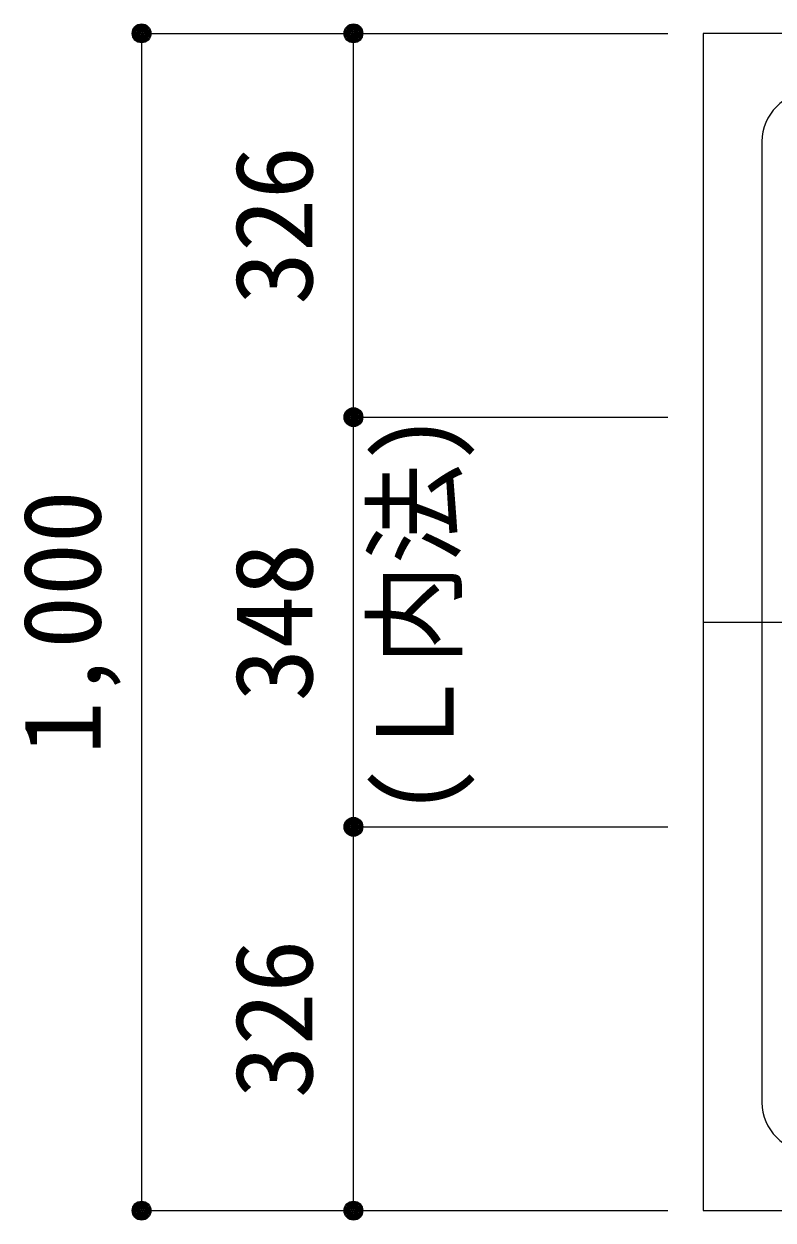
# Model space of a CAD drawing. Units: millimetres at full size, sheet at 1:30. Extents: x -5973 to 5954, y -4195 to 4201.
# Drawn here: x -525 to 112, y -2183 to -1167 of the extents above; entities that cross this region are included whole.
import ezdxf
from ezdxf.enums import TextEntityAlignment as Align

# ---------------------------------------------------------------- set-up
doc = ezdxf.new("R2010")
doc.units = ezdxf.units.MM
doc.header["$LTSCALE"] = 30
doc.header["$PDMODE"] = 32
doc.header["$PDSIZE"] = 15
doc.linetypes.add('CHAIN1', pattern=[8, 5, -1, 1, -1])
for name, color, linetype in [('0-1', 2, 'Continuous'), ('0-4', 7, 'Continuous'), ('0-7', 4, 'Continuous'), ('0-D', 4, 'Continuous')]:
    doc.layers.add(name, color=color, linetype=linetype)
doc.styles.add('ＭＳ ゴシック', font='')
doc.styles.get('ＭＳ ゴシック').set_extended_font_data('MS Gothic')

msp = doc.modelspace()

# ---------------------------------------------------------------- linework, layer by layer
at = {"layer": '0-1'}
for p, q in [((52.44, -1174.89), (52.44, -2174.89)), ((1452.44, -1174.89), (52.44, -1174.89)), ((52.44, -2174.89), (323.94, -2174.89))]:
    msp.add_line(p, q, dxfattribs=at)
at = {"layer": '0-4'}
msp.add_line((102.44, -1266.89), (102.44, -2082.89), dxfattribs=at)
for centre, start, end in [((144.44, -1266.89), 90, 180), ((144.44, -2082.89), 180, 270)]:
    msp.add_arc(centre, 42, start, end, dxfattribs=at)
at = {"layer": '0-D'}
for p, q in [((-424.6, -1174.89), (-424.6, -2174.89)), ((-424.6, -1174.89), (-244.6, -1174.89)), ((-424.6, -1174.89), (-244.6, -1174.89)), ((-244.6, -1174.89), (22.44, -1174.89)), ((-244.6, -1174.89), (22.44, -1174.89)), ((-244.6, -1174.89), (22.44, -1174.89)), ((-244.6, -1500.89), (-244.6, -1174.89)), ((-244.6, -1174.89), (22.44, -1174.89)), ((-244.6, -1848.89), (-244.6, -1500.89)), ((-244.6, -1500.89), (22.44, -1500.89)), ((-244.6, -2174.89), (-244.6, -1848.89)), ((-244.6, -1848.89), (22.44, -1848.89)), ((-424.6, -2174.89), (-244.6, -2174.89)), ((-244.6, -2174.89), (22.44, -2174.89)), ((-244.6, -2174.89), (22.44, -2174.89))]:
    msp.add_line(p, q, dxfattribs=at)
at = {"layer": '0-D', "linetype": 'CHAIN1'}
msp.add_line((52.44, -1674.89), (1052.44, -1674.89), dxfattribs=at)
at = {"layer": '0-D'}
for centre, radius in [((-424.6, -1174.89), 8), ((-424.6, -1174.89), 7.2), ((-244.6, -1174.89), 8), ((-244.6, -1174.89), 7.2), ((-424.6, -1174.89), 6.4), ((-424.6, -1174.89), 5.6), ((-424.6, -1174.89), 4.8), ((-424.6, -1174.89), 4), ((-424.6, -1174.89), 3.2), ((-424.6, -1174.89), 2.4), ((-424.6, -1174.89), 1.6), ((-424.6, -1174.89), 0.8), ((-244.6, -1174.89), 6.4), ((-244.6, -1174.89), 5.6), ((-244.6, -1174.89), 4.8), ((-244.6, -1174.89), 4), ((-244.6, -1174.89), 3.2), ((-244.6, -1174.89), 2.4), ((-244.6, -1174.89), 1.6), ((-244.6, -1174.89), 0.8), ((-244.6, -1500.89), 8), ((-244.6, -1500.89), 7.2), ((-244.6, -1500.89), 6.4), ((-244.6, -1500.89), 5.6), ((-244.6, -1500.89), 4.8), ((-244.6, -1500.89), 4), ((-244.6, -1500.89), 3.2), ((-244.6, -1500.89), 2.4), ((-244.6, -1500.89), 1.6), ((-244.6, -1500.89), 0.8), ((-244.6, -1848.89), 8), ((-244.6, -1848.89), 7.2), ((-244.6, -1848.89), 6.4), ((-244.6, -1848.89), 5.6), ((-244.6, -1848.89), 4.8), ((-244.6, -1848.89), 4), ((-244.6, -1848.89), 3.2), ((-244.6, -1848.89), 2.4), ((-244.6, -1848.89), 1.6), ((-244.6, -1848.89), 0.8), ((-424.6, -2174.89), 8), ((-424.6, -2174.89), 7.2), ((-424.6, -2174.89), 6.4), ((-424.6, -2174.89), 5.6), ((-424.6, -2174.89), 4.8), ((-424.6, -2174.89), 4), ((-424.6, -2174.89), 3.2), ((-424.6, -2174.89), 2.4), ((-424.6, -2174.89), 1.6), ((-424.6, -2174.89), 0.8), ((-244.6, -2174.89), 8), ((-244.6, -2174.89), 7.2), ((-244.6, -2174.89), 6.4), ((-244.6, -2174.89), 5.6), ((-244.6, -2174.89), 4.8), ((-244.6, -2174.89), 4), ((-244.6, -2174.89), 3.2), ((-244.6, -2174.89), 2.4), ((-244.6, -2174.89), 1.6), ((-244.6, -2174.89), 0.8)]:
    msp.add_circle(centre, radius, dxfattribs=at)
at = {"layer": '0-D', "color": 7}
for p in [(-424.6, -1174.89), (-244.6, -1174.89), (-244.6, -1500.89), (-244.6, -1500.89), (-244.6, -1848.89), (-244.6, -1848.89), (-424.6, -2174.89), (-244.6, -2174.89), (-244.6, -2174.89)]:
    msp.add_point(p, dxfattribs=at)

# ---------------------------------------------------------------- texts
at = {"layer": '0-7', "style": 'ＭＳ ゴシック', "width": 0.95}
msp.add_text('(Ｌ内法)', height=65.98, rotation=90, dxfattribs=at).set_placement((-139.55, -1839.49), align=Align.BOTTOM_LEFT)
at = {"layer": '0-D', "style": 'ＭＳ ゴシック'}
for s, p in [('326', (-259.6, -1405.39)), ('1,000', (-439.6, -1787.39)), ('348', (-259.6, -1742.39)), ('326', (-259.6, -2079.39))]:
    msp.add_text(s, height=65.98, rotation=90, dxfattribs=at).set_placement(p, align=Align.BOTTOM_LEFT)

doc.saveas('drawing.dxf')
